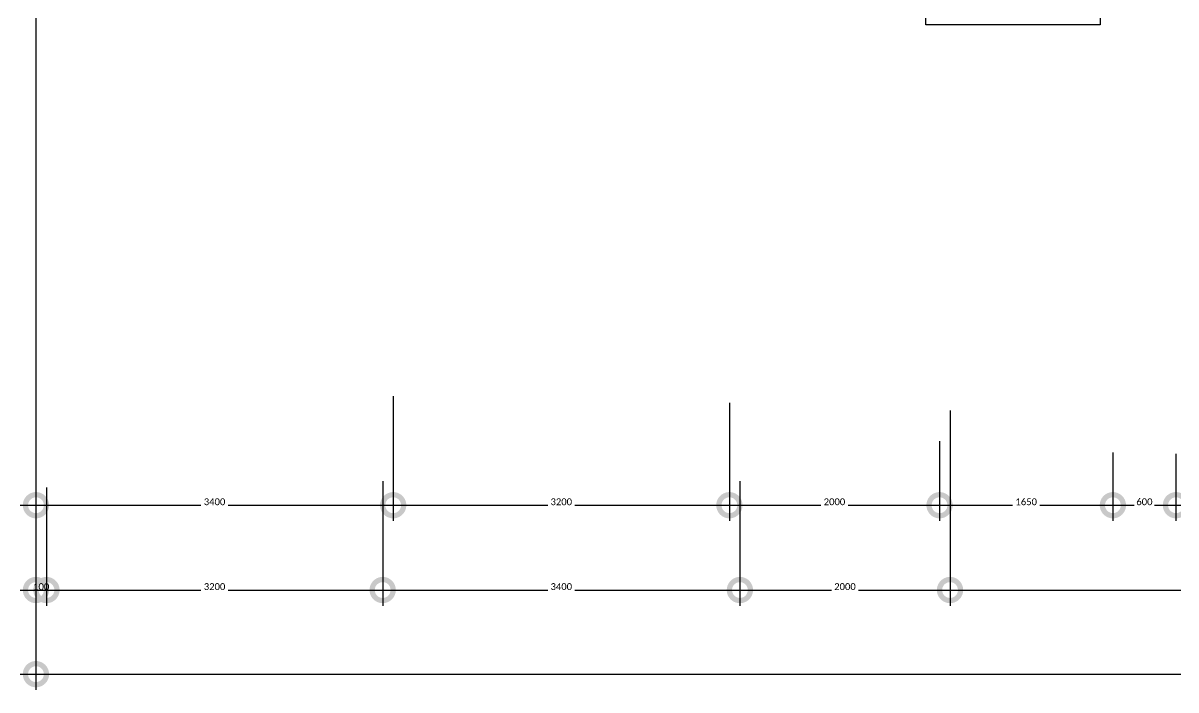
# Model space of a CAD drawing. Header units: metres. Extents: x 15.7 to 112.1, y 4.7 to 71.5.
# Drawn here: x 25.97 to 36.94, y 4.69 to 11.04 of the extents above; entities that cross this region are included whole.
import ezdxf

# ---------------------------------------------------------------- set-up
doc = ezdxf.new("R2010")
doc.units = ezdxf.units.M
doc.layers.get('0').update_dxf_attribs({"color": 3})
doc.layers.add('00', color=252, linetype='Continuous')
doc.layers.add('A-DIM', color=7, linetype='Continuous', lineweight=5)
doc.styles.add('Calibri', font='calibri.ttf', dxfattribs={"height": 0.212639})
doc.dimstyles.new('ECG_Dimn-Detl-100', dxfattribs={"dimscale": 0.3048, "dimtxt": 0.25, "dimasz": 1.312336, "dimexe": 0.492126, "dimexo": 0.0625, "dimgap": 0, "dimtad": 1, "dimdec": 0, "dimlfac": 1000, "dimzin": 0, "dimdsep": 46, "dimtxsty": 'Calibri', "dimblk1": 'DOTSMALL', "dimblk2": 'DOTSMALL', "dimsah": 1, "dimcen": 0.09, "dimdle": 0.492126, "dimazin": 0, "dimtfac": 1, "dimtdec": 4, "dimtix": 1, "dimtmove": 0, "dimatfit": 3, "dimfxl": 0.492126, "dimfxlon": 1, "dimtvp": 1, "dimtolj": 1, "dimtzin": 0, "dimarcsym": 2})

# ---------------------------------------------------------------- blocks, each defined once
blk = doc.blocks.new('_DotSmall')
at = {"color": 0, "linetype": 'ByBlock', "const_width": 0.5}
blk.add_lwpolyline([(-0.0625, 0, 1), (0.0625, 0, 1)], format="xyb", close=True, dxfattribs=at)

msp = doc.modelspace()

# ---------------------------------------------------------------- linework, layer by layer
at = {"layer": '00'}
for p, q in [((34.5639, 11.0173), (34.5639, 13.0973)), ((36.2239, 11.2973), (36.2239, 11.0173)), ((36.2239, 11.0173), (34.5639, 11.0173))]:
    msp.add_line(p, q, dxfattribs=at)

# ---------------------------------------------------------------- dimensions: what is measured, and where the dimension line sits
at = {"layer": 'A-DIM'}
for base, p1, p2, override in [((29.4939, 6.4492), (26.0939, 6.5992), (29.4939, 6.5992), {"dimpost": '<>', "dimfxl": 3.4}), ((32.6939, 6.4492), (29.4939, 6.5992), (32.6939, 6.5992), {"dimpost": '<>', "dimfxl": 3.2}), ((34.6939, 6.4492), (32.6939, 6.5992), (34.6939, 6.5992), {"dimpost": '<>', "dimfxl": 2}), ((36.3439, 6.4492), (34.6939, 6.5992), (36.3439, 6.5992), {"dimpost": '<>', "dimfxl": 1.65}), ((36.9439, 6.4492), (36.3439, 6.5992), (36.9439, 6.5992), {"dimpost": '<>', "dimfxl": 0.6}), ((38.5439, 6.4492), (36.9439, 6.5992), (38.5439, 6.5992), {"dimpost": '<>', "dimfxl": 1.6}), ((26.1939, 5.6424), (26.0939, 5.7924), (26.1939, 5.7924), {"dimpost": '<>', "dimfxl": 0.1}), ((29.3939, 5.6424), (26.1939, 5.7924), (29.3939, 5.7924), {"dimpost": '<>', "dimfxl": 3.2}), ((32.7939, 5.6424), (29.3939, 5.7924), (32.7939, 5.7924), {"dimpost": '<>', "dimfxl": 3.4}), ((34.7939, 5.6424), (32.7939, 5.7924), (34.7939, 5.7924), {"dimpost": '<>', "dimfxl": 2}), ((40.3939, 5.6424), (34.7939, 5.7924), (40.3939, 5.7924), {"dimpost": '<>', "dimfxl": 5.6}), ((94.3939, 4.8424), (26.0939, 4.9924), (94.3939, 4.9924), {"dimpost": '<>', "dimfxl": 68.3})]:
    msp.add_linear_dim(base=base, p1=p1, p2=p2, dimstyle='ECG_Dimn-Detl-100', override=override, dxfattribs=at).render()

doc.saveas('drawing.dxf')
